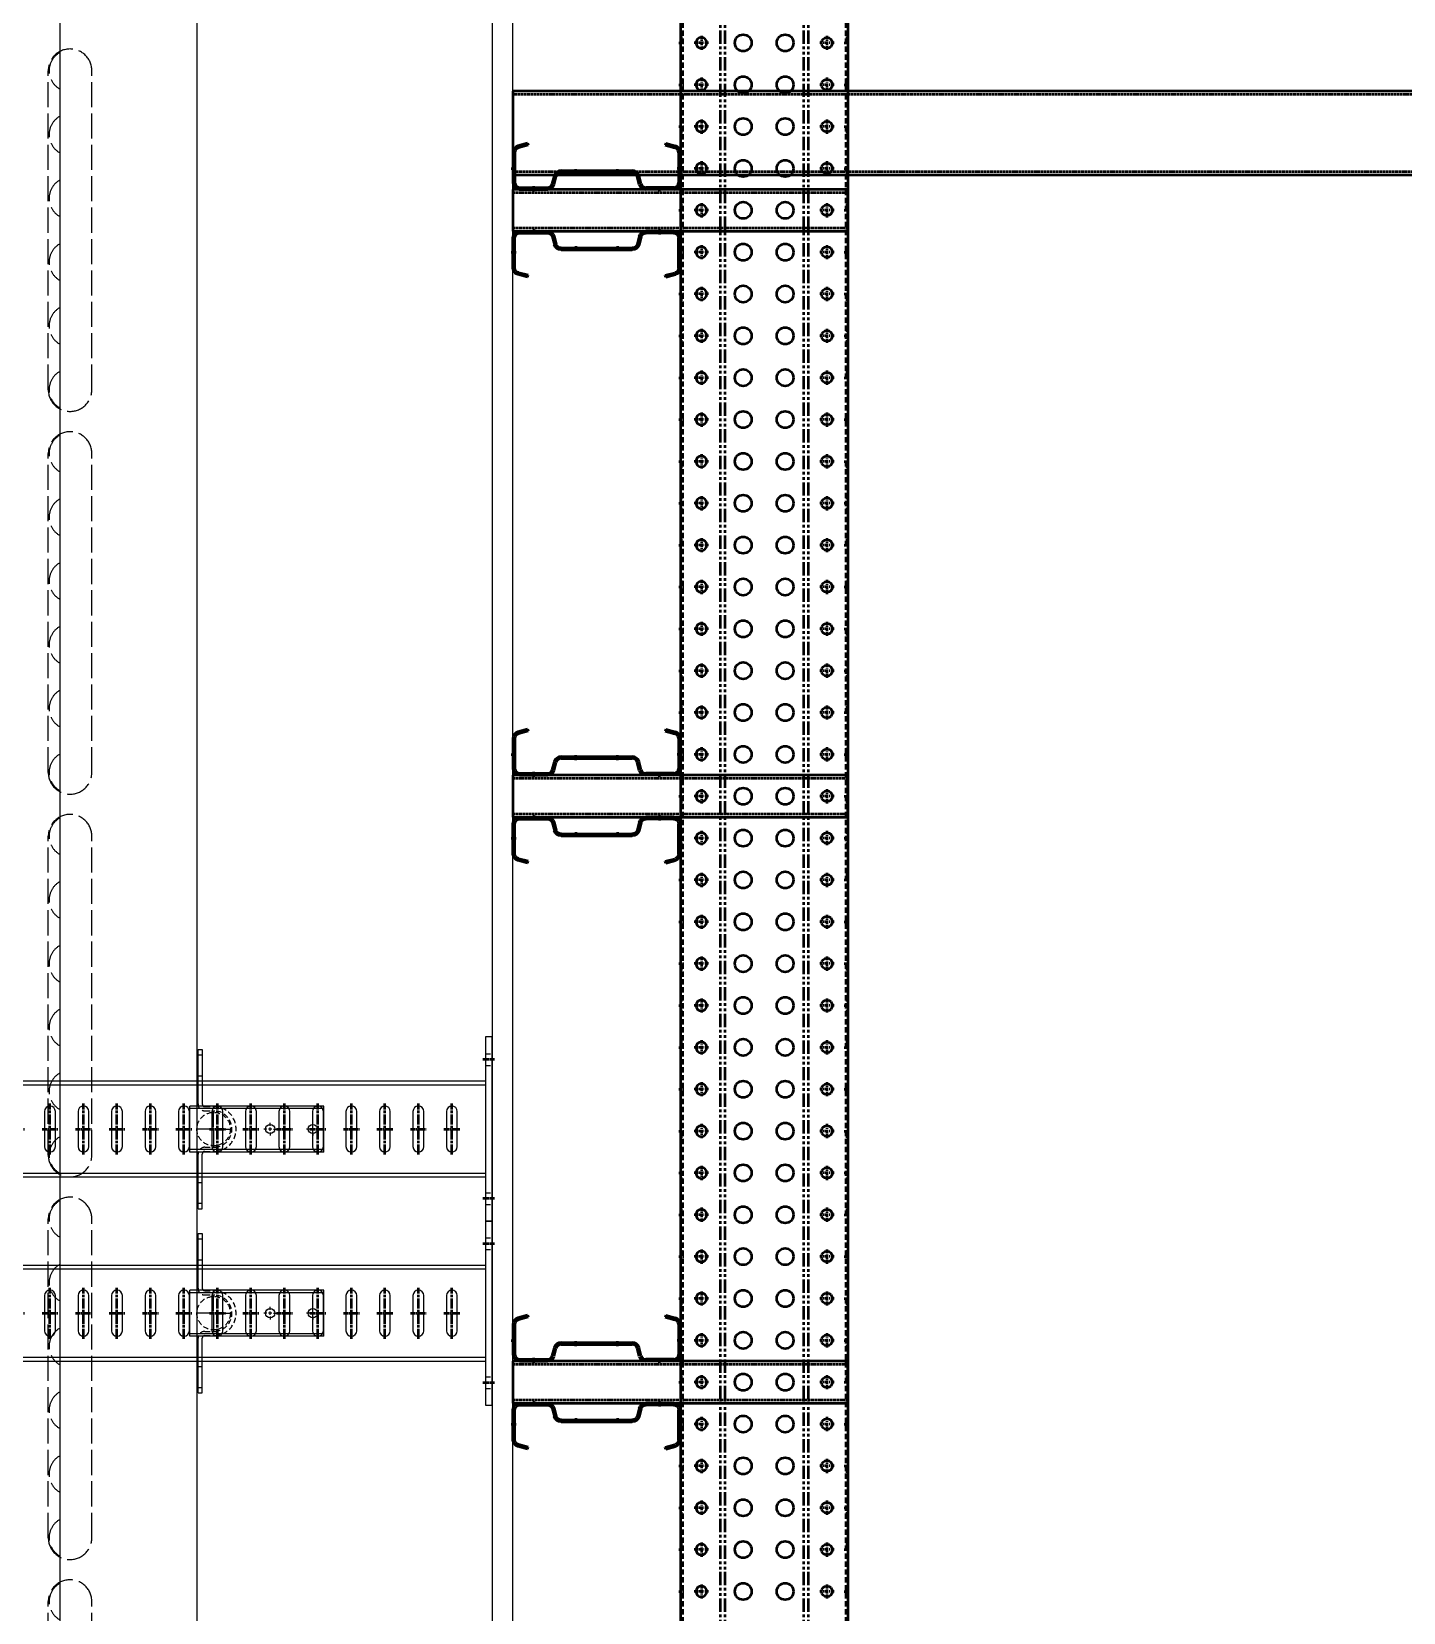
# Model space of a CAD drawing. Header units: millimetres. Extents: x -677815 to 476396, y -125373 to 39000.
# Drawn here: x 397962 to 399600, y -36480 to -34592 of the extents above; entities that cross this region are included whole.
import ezdxf

# ---------------------------------------------------------------- set-up
doc = ezdxf.new("R2010")
doc.units = ezdxf.units.MM
for name, pattern in [('Xref Rapid Pick$0$AM_ISO02W050', [7.5, 6, -1.5]), ('Xref Rapid Pick$0$AM_ISO02W050x2', [3.75, 3, -0.75]), ('Xref Rapid Pick$0$AM_ISO08W050', [18, 12, -1.5, 3, -1.5]), ('Xref Rapid Pick$0$AM_ISO08W050x2', [9, 6, -0.75, 1.5, -0.75]), ('Xref Rapid Pick$0$CENTER', [7, 4, -1, 1, -1]), ('Xref Rapid Pick$0$HIDDEN', [9.525, 6.35, -3.175]), ('Xref Rapid Pick$0$MultiDeck$0$Conveyor - Ground 940 aisles$0$HIDDEN', [9.525, 6.35, -3.175]), ('Xref Rapid Pick$0$PHANTOM2', [31.75, 15.875, -3.175, 3.175, -3.175, 3.175, -3.175])]:
    doc.linetypes.add(name, pattern=pattern)
for name, color, linetype, lineweight in [('AM_BOR', 4, 'Continuous', 25), ('Xref Rapid Pick$0$AM_BOR', 4, 'Continuous', 25), ('Xref Rapid Pick$0$BEAM_SIGMA', 2, 'Continuous', 50), ('Xref Rapid Pick$0$Center', 7, 'Xref Rapid Pick$0$AM_ISO08W050', 50), ('Xref Rapid Pick$0$Conv- Order In', 1, 'Continuous', 25), ('Xref Rapid Pick$0$Conv- Product Out', 6, 'Continuous', 25), ('Xref Rapid Pick$0$Hidden', 9, 'Xref Rapid Pick$0$AM_ISO02W050', 25), ('Xref Rapid Pick$0$S Cont 2.5', 7, 'Continuous', 50), ('Xref Rapid Pick$0$S Hidden', 9, 'Xref Rapid Pick$0$AM_ISO02W050', 25)]:
    doc.layers.add(name, color=color, linetype=linetype, lineweight=lineweight)
for name, color, linetype in [('Xref Rapid Pick$0$B', 4, 'Continuous'), ('Xref Rapid Pick$0$MultiDeck$0$Conveyor - Ground 940 aisles$0$D', 7, 'Continuous'), ('Xref Rapid Pick$0$MultiDeck$0$Conveyor - Ground 940 aisles$0$H', 7, 'Xref Rapid Pick$0$MultiDeck$0$Conveyor - Ground 940 aisles$0$HIDDEN')]:
    doc.layers.add(name, color=color, linetype=linetype)

# ---------------------------------------------------------------- blocks, each defined once
blk = doc.blocks.new('*U794')
for p, q in [((32175, 25), (-25, 25)), ((32175, -175), (-25, -175))]:
    blk.add_line(p, q)
at = {"color": 8, "linetype": 'Xref Rapid Pick$0$HIDDEN'}
for p, q in [((32175, 22.6), (-25, 22.6)), ((5443.5, 25), (5443.5, 22.6)), ((5456.5, 25), (5456.5, 22.6)), ((5493.5, 25), (5493.5, 22.6)), ((5506.5, 25), (5506.5, 22.6)), ((5543.5, 25), (5543.5, 22.6)), ((5556.5, 25), (5556.5, 22.6)), ((5593.5, 25), (5593.5, 22.6)), ((5606.5, 25), (5606.5, 22.6)), ((5643.5, 25), (5643.5, 22.6)), ((5656.5, 25), (5656.5, 22.6)), ((5693.5, 25), (5693.5, 22.6)), ((5706.5, 25), (5706.5, 22.6)), ((5743.5, 25), (5743.5, 22.6)), ((5756.5, 25), (5756.5, 22.6)), ((5793.5, 25), (5793.5, 22.6)), ((5806.5, 25), (5806.5, 22.6)), ((5843.5, 25), (5843.5, 22.6)), ((5856.5, 25), (5856.5, 22.6)), ((5893.5, 25), (5893.5, 22.6)), ((5906.5, 25), (5906.5, 22.6)), ((5943.5, 25), (5943.5, 22.6)), ((5956.5, 25), (5956.5, 22.6)), ((5993.5, 25), (5993.5, 22.6)), ((6006.5, 25), (6006.5, 22.6)), ((6043.5, 25), (6043.5, 22.6)), ((6056.5, 25), (6056.5, 22.6)), ((6093.5, 25), (6093.5, 22.6)), ((6106.5, 25), (6106.5, 22.6)), ((6143.5, 25), (6143.5, 22.6)), ((6156.5, 25), (6156.5, 22.6)), ((6193.5, 25), (6193.5, 22.6)), ((6206.5, 25), (6206.5, 22.6)), ((6243.5, 25), (6243.5, 22.6)), ((6256.5, 25), (6256.5, 22.6)), ((6293.5, 25), (6293.5, 22.6)), ((6306.5, 25), (6306.5, 22.6)), ((6343.5, 25), (6343.5, 22.6)), ((6356.5, 25), (6356.5, 22.6)), ((6393.5, 25), (6393.5, 22.6)), ((6406.5, 25), (6406.5, 22.6)), ((6443.5, 25), (6443.5, 22.6)), ((6456.5, 25), (6456.5, 22.6)), ((6493.5, 25), (6493.5, 22.6)), ((6506.5, 25), (6506.5, 22.6)), ((6543.5, 25), (6543.5, 22.6)), ((6556.5, 25), (6556.5, 22.6)), ((6593.5, 25), (6593.5, 22.6)), ((6606.5, 25), (6606.5, 22.6)), ((6643.5, 25), (6643.5, 22.6)), ((6656.5, 25), (6656.5, 22.6)), ((6693.5, 25), (6693.5, 22.6)), ((6706.5, 25), (6706.5, 22.6)), ((6743.5, 25), (6743.5, 22.6)), ((6756.5, 25), (6756.5, 22.6)), ((6793.5, 25), (6793.5, 22.6)), ((6806.5, 25), (6806.5, 22.6)), ((6843.5, 25), (6843.5, 22.6)), ((6856.5, 25), (6856.5, 22.6)), ((6893.5, 25), (6893.5, 22.6)), ((6906.5, 25), (6906.5, 22.6)), ((6943.5, 25), (6943.5, 22.6)), ((6956.5, 25), (6956.5, 22.6)), ((6993.5, 25), (6993.5, 22.6)), ((7006.5, 25), (7006.5, 22.6)), ((7043.5, 25), (7043.5, 22.6)), ((7056.5, 25), (7056.5, 22.6)), ((7093.5, 25), (7093.5, 22.6)), ((7106.5, 25), (7106.5, 22.6)), ((7143.5, 25), (7143.5, 22.6)), ((7156.5, 25), (7156.5, 22.6)), ((7193.5, 25), (7193.5, 22.6)), ((7206.5, 25), (7206.5, 22.6)), ((7243.5, 25), (7243.5, 22.6)), ((7256.5, 25), (7256.5, 22.6)), ((7293.5, 25), (7293.5, 22.6)), ((7306.5, 25), (7306.5, 22.6)), ((32175, -172.6), (-25, -172.6)), ((5443.5, -172.6), (5443.5, -175)), ((5456.5, -172.6), (5456.5, -175)), ((5493.5, -172.6), (5493.5, -175)), ((5506.5, -172.6), (5506.5, -175)), ((5543.5, -172.6), (5543.5, -175)), ((5556.5, -172.6), (5556.5, -175)), ((5593.5, -172.6), (5593.5, -175)), ((5606.5, -172.6), (5606.5, -175)), ((5643.5, -172.6), (5643.5, -175)), ((5656.5, -172.6), (5656.5, -175)), ((5693.5, -172.6), (5693.5, -175)), ((5706.5, -172.6), (5706.5, -175)), ((5743.5, -172.6), (5743.5, -175)), ((5756.5, -172.6), (5756.5, -175)), ((5793.5, -172.6), (5793.5, -175)), ((5806.5, -172.6), (5806.5, -175)), ((5843.5, -172.6), (5843.5, -175)), ((5856.5, -172.6), (5856.5, -175)), ((5893.5, -172.6), (5893.5, -175)), ((5906.5, -172.6), (5906.5, -175)), ((5943.5, -172.6), (5943.5, -175)), ((5956.5, -172.6), (5956.5, -175)), ((5993.5, -172.6), (5993.5, -175)), ((6006.5, -172.6), (6006.5, -175)), ((6043.5, -172.6), (6043.5, -175)), ((6056.5, -172.6), (6056.5, -175)), ((6093.5, -172.6), (6093.5, -175)), ((6106.5, -172.6), (6106.5, -175)), ((6143.5, -172.6), (6143.5, -175)), ((6156.5, -172.6), (6156.5, -175)), ((6193.5, -172.6), (6193.5, -175)), ((6206.5, -172.6), (6206.5, -175)), ((6243.5, -172.6), (6243.5, -175)), ((6256.5, -172.6), (6256.5, -175)), ((6293.5, -172.6), (6293.5, -175)), ((6306.5, -172.6), (6306.5, -175)), ((6343.5, -172.6), (6343.5, -175)), ((6356.5, -172.6), (6356.5, -175)), ((6393.5, -172.6), (6393.5, -175)), ((6406.5, -172.6), (6406.5, -175)), ((6443.5, -172.6), (6443.5, -175)), ((6456.5, -172.6), (6456.5, -175)), ((6493.5, -172.6), (6493.5, -175)), ((6506.5, -172.6), (6506.5, -175)), ((6543.5, -172.6), (6543.5, -175)), ((6556.5, -172.6), (6556.5, -175)), ((6593.5, -172.6), (6593.5, -175)), ((6606.5, -172.6), (6606.5, -175)), ((6643.5, -172.6), (6643.5, -175)), ((6656.5, -172.6), (6656.5, -175)), ((6693.5, -172.6), (6693.5, -175)), ((6706.5, -172.6), (6706.5, -175)), ((6743.5, -172.6), (6743.5, -175)), ((6756.5, -172.6), (6756.5, -175)), ((6793.5, -172.6), (6793.5, -175)), ((6806.5, -172.6), (6806.5, -175)), ((6843.5, -172.6), (6843.5, -175)), ((6856.5, -172.6), (6856.5, -175)), ((6893.5, -172.6), (6893.5, -175)), ((6906.5, -172.6), (6906.5, -175)), ((6943.5, -172.6), (6943.5, -175)), ((6956.5, -172.6), (6956.5, -175)), ((6993.5, -172.6), (6993.5, -175)), ((7006.5, -172.6), (7006.5, -175)), ((7043.5, -172.6), (7043.5, -175)), ((7056.5, -172.6), (7056.5, -175)), ((7093.5, -172.6), (7093.5, -175)), ((7106.5, -172.6), (7106.5, -175)), ((7143.5, -172.6), (7143.5, -175)), ((7156.5, -172.6), (7156.5, -175)), ((7193.5, -172.6), (7193.5, -175)), ((7206.5, -172.6), (7206.5, -175)), ((7243.5, -172.6), (7243.5, -175)), ((7256.5, -172.6), (7256.5, -175)), ((7293.5, -172.6), (7293.5, -175)), ((7306.5, -172.6), (7306.5, -175))]:
    blk.add_line(p, q, dxfattribs=at)
at = {"color": 8, "linetype": 'Xref Rapid Pick$0$CENTER'}
for p, q in [((5450, 27), (5450, 20.6)), ((5500, 27), (5500, 20.6)), ((5550, 27), (5550, 20.6)), ((5600, 27), (5600, 20.6)), ((5650, 27), (5650, 20.6)), ((5700, 27), (5700, 20.6)), ((5750, 27), (5750, 20.6)), ((5800, 27), (5800, 20.6)), ((5850, 27), (5850, 20.6)), ((5900, 27), (5900, 20.6)), ((5950, 27), (5950, 20.6)), ((6000, 27), (6000, 20.6)), ((6050, 27), (6050, 20.6)), ((6100, 27), (6100, 20.6)), ((6150, 27), (6150, 20.6)), ((6200, 27), (6200, 20.6)), ((6250, 27), (6250, 20.6)), ((6300, 27), (6300, 20.6)), ((6350, 27), (6350, 20.6)), ((6400, 27), (6400, 20.6)), ((6450, 27), (6450, 20.6)), ((6500, 27), (6500, 20.6)), ((6550, 27), (6550, 20.6)), ((6600, 27), (6600, 20.6)), ((6650, 27), (6650, 20.6)), ((6700, 27), (6700, 20.6)), ((6750, 27), (6750, 20.6)), ((6800, 27), (6800, 20.6)), ((6850, 27), (6850, 20.6)), ((6900, 27), (6900, 20.6)), ((6950, 27), (6950, 20.6)), ((7000, 27), (7000, 20.6)), ((7050, 27), (7050, 20.6)), ((7100, 27), (7100, 20.6)), ((7150, 27), (7150, 20.6)), ((7200, 27), (7200, 20.6)), ((7250, 27), (7250, 20.6)), ((7300, 27), (7300, 20.6)), ((5458.5, 0), (5441.5, 0)), ((5450, -8.5), (5450, 8.5)), ((5508.5, 0), (5491.5, 0)), ((5500, -8.5), (5500, 8.5)), ((5558.5, 0), (5541.5, 0)), ((5550, -8.5), (5550, 8.5)), ((5608.5, 0), (5591.5, 0)), ((5600, -8.5), (5600, 8.5)), ((5658.5, 0), (5641.5, 0)), ((5650, -8.5), (5650, 8.5)), ((5708.5, 0), (5691.5, 0)), ((5700, -8.5), (5700, 8.5)), ((5758.5, 0), (5741.5, 0)), ((5750, -8.5), (5750, 8.5)), ((5808.5, 0), (5791.5, 0)), ((5800, -8.5), (5800, 8.5)), ((5858.5, 0), (5841.5, 0)), ((5850, -8.5), (5850, 8.5)), ((5908.5, 0), (5891.5, 0)), ((5900, -8.5), (5900, 8.5)), ((5958.5, 0), (5941.5, 0)), ((5950, -8.5), (5950, 8.5)), ((6008.5, 0), (5991.5, 0)), ((6000, -8.5), (6000, 8.5)), ((6058.5, 0), (6041.5, 0)), ((6050, -8.5), (6050, 8.5)), ((6108.5, 0), (6091.5, 0)), ((6100, -8.5), (6100, 8.5)), ((6158.5, 0), (6141.5, 0)), ((6150, -8.5), (6150, 8.5)), ((6208.5, 0), (6191.5, 0)), ((6200, -8.5), (6200, 8.5)), ((6258.5, 0), (6241.5, 0)), ((6250, -8.5), (6250, 8.5)), ((6308.5, 0), (6291.5, 0)), ((6300, -8.5), (6300, 8.5)), ((6358.5, 0), (6341.5, 0)), ((6350, -8.5), (6350, 8.5)), ((6408.5, 0), (6391.5, 0)), ((6400, -8.5), (6400, 8.5)), ((6458.5, 0), (6441.5, 0)), ((6450, -8.5), (6450, 8.5)), ((6508.5, 0), (6491.5, 0)), ((6500, -8.5), (6500, 8.5)), ((6558.5, 0), (6541.5, 0)), ((6550, -8.5), (6550, 8.5)), ((6608.5, 0), (6591.5, 0)), ((6600, -8.5), (6600, 8.5)), ((6658.5, 0), (6641.5, 0)), ((6650, -8.5), (6650, 8.5)), ((6708.5, 0), (6691.5, 0)), ((6700, -8.5), (6700, 8.5)), ((6758.5, 0), (6741.5, 0)), ((6750, -8.5), (6750, 8.5)), ((6808.5, 0), (6791.5, 0)), ((6800, -8.5), (6800, 8.5)), ((6858.5, 0), (6841.5, 0)), ((6850, -8.5), (6850, 8.5)), ((6908.5, 0), (6891.5, 0)), ((6900, -8.5), (6900, 8.5)), ((6958.5, 0), (6941.5, 0)), ((6950, -8.5), (6950, 8.5)), ((7008.5, 0), (6991.5, 0)), ((7000, -8.5), (7000, 8.5)), ((7058.5, 0), (7041.5, 0)), ((7050, -8.5), (7050, 8.5)), ((7108.5, 0), (7091.5, 0)), ((7100, -8.5), (7100, 8.5)), ((7158.5, 0), (7141.5, 0)), ((7150, -8.5), (7150, 8.5)), ((7208.5, 0), (7191.5, 0)), ((7200, -8.5), (7200, 8.5)), ((7258.5, 0), (7241.5, 0)), ((7250, -8.5), (7250, 8.5)), ((7308.5, 0), (7291.5, 0)), ((7300, -8.5), (7300, 8.5)), ((5458.5, -150), (5441.5, -150)), ((5450, -158.5), (5450, -141.5)), ((5508.5, -150), (5491.5, -150)), ((5500, -158.5), (5500, -141.5)), ((5558.5, -150), (5541.5, -150)), ((5550, -158.5), (5550, -141.5)), ((5608.5, -150), (5591.5, -150)), ((5600, -158.5), (5600, -141.5)), ((5658.5, -150), (5641.5, -150)), ((5650, -158.5), (5650, -141.5)), ((5708.5, -150), (5691.5, -150)), ((5700, -158.5), (5700, -141.5)), ((5758.5, -150), (5741.5, -150)), ((5750, -158.5), (5750, -141.5)), ((5808.5, -150), (5791.5, -150)), ((5800, -158.5), (5800, -141.5)), ((5858.5, -150), (5841.5, -150)), ((5850, -158.5), (5850, -141.5)), ((5908.5, -150), (5891.5, -150)), ((5900, -158.5), (5900, -141.5)), ((5958.5, -150), (5941.5, -150)), ((5950, -158.5), (5950, -141.5)), ((6008.5, -150), (5991.5, -150)), ((6000, -158.5), (6000, -141.5)), ((6058.5, -150), (6041.5, -150)), ((6050, -158.5), (6050, -141.5)), ((6108.5, -150), (6091.5, -150)), ((6100, -158.5), (6100, -141.5)), ((6158.5, -150), (6141.5, -150)), ((6150, -158.5), (6150, -141.5)), ((6208.5, -150), (6191.5, -150)), ((6200, -158.5), (6200, -141.5)), ((6258.5, -150), (6241.5, -150)), ((6250, -158.5), (6250, -141.5)), ((6308.5, -150), (6291.5, -150)), ((6300, -158.5), (6300, -141.5)), ((6358.5, -150), (6341.5, -150)), ((6350, -158.5), (6350, -141.5)), ((6408.5, -150), (6391.5, -150)), ((6400, -158.5), (6400, -141.5)), ((6458.5, -150), (6441.5, -150)), ((6450, -158.5), (6450, -141.5)), ((6508.5, -150), (6491.5, -150)), ((6500, -158.5), (6500, -141.5)), ((6558.5, -150), (6541.5, -150)), ((6550, -158.5), (6550, -141.5)), ((6608.5, -150), (6591.5, -150)), ((6600, -158.5), (6600, -141.5)), ((6658.5, -150), (6641.5, -150)), ((6650, -158.5), (6650, -141.5)), ((6708.5, -150), (6691.5, -150)), ((6700, -158.5), (6700, -141.5)), ((6758.5, -150), (6741.5, -150)), ((6750, -158.5), (6750, -141.5)), ((6808.5, -150), (6791.5, -150)), ((6800, -158.5), (6800, -141.5)), ((6858.5, -150), (6841.5, -150)), ((6850, -158.5), (6850, -141.5)), ((6908.5, -150), (6891.5, -150)), ((6900, -158.5), (6900, -141.5)), ((6958.5, -150), (6941.5, -150)), ((6950, -158.5), (6950, -141.5)), ((7008.5, -150), (6991.5, -150)), ((7000, -158.5), (7000, -141.5)), ((7058.5, -150), (7041.5, -150)), ((7050, -158.5), (7050, -141.5)), ((7108.5, -150), (7091.5, -150)), ((7100, -158.5), (7100, -141.5)), ((7158.5, -150), (7141.5, -150)), ((7150, -158.5), (7150, -141.5)), ((7208.5, -150), (7191.5, -150)), ((7200, -158.5), (7200, -141.5)), ((7258.5, -150), (7241.5, -150)), ((7250, -158.5), (7250, -141.5)), ((7308.5, -150), (7291.5, -150)), ((7300, -158.5), (7300, -141.5)), ((5450, -170.6), (5450, -177)), ((5500, -170.6), (5500, -177)), ((5550, -170.6), (5550, -177)), ((5600, -170.6), (5600, -177)), ((5650, -170.6), (5650, -177)), ((5700, -170.6), (5700, -177)), ((5750, -170.6), (5750, -177)), ((5800, -170.6), (5800, -177)), ((5850, -170.6), (5850, -177)), ((5900, -170.6), (5900, -177)), ((5950, -170.6), (5950, -177)), ((6000, -170.6), (6000, -177)), ((6050, -170.6), (6050, -177)), ((6100, -170.6), (6100, -177)), ((6150, -170.6), (6150, -177)), ((6200, -170.6), (6200, -177)), ((6250, -170.6), (6250, -177)), ((6300, -170.6), (6300, -177)), ((6350, -170.6), (6350, -177)), ((6400, -170.6), (6400, -177)), ((6450, -170.6), (6450, -177)), ((6500, -170.6), (6500, -177)), ((6550, -170.6), (6550, -177)), ((6600, -170.6), (6600, -177)), ((6650, -170.6), (6650, -177)), ((6700, -170.6), (6700, -177)), ((6750, -170.6), (6750, -177)), ((6800, -170.6), (6800, -177)), ((6850, -170.6), (6850, -177)), ((6900, -170.6), (6900, -177)), ((6950, -170.6), (6950, -177)), ((7000, -170.6), (7000, -177)), ((7050, -170.6), (7050, -177)), ((7100, -170.6), (7100, -177)), ((7150, -170.6), (7150, -177)), ((7200, -170.6), (7200, -177)), ((7250, -170.6), (7250, -177)), ((7300, -170.6), (7300, -177))]:
    blk.add_line(p, q, dxfattribs=at)
at = {"color": 9, "linetype": 'Xref Rapid Pick$0$PHANTOM2'}
for p, q in [((32175, -22.5), (-25, -22.5)), ((32175, -27.9), (-25, -27.9)), ((32175, -122.1), (-25, -122.1)), ((32175, -127.5), (-25, -127.5))]:
    blk.add_line(p, q, dxfattribs=at)
at = {"extrusion": (0, 0, -1)}
for centre in [(-5450, 0), (-5500, 0), (-5550, 0), (-5600, 0), (-5650, 0), (-5700, 0), (-5750, 0), (-5800, 0), (-5850, 0), (-5900, 0), (-5950, 0), (-6000, 0), (-6050, 0), (-6100, 0), (-6150, 0), (-6200, 0), (-6250, 0), (-6300, 0), (-6350, 0), (-6400, 0), (-6450, 0), (-6500, 0), (-6550, 0), (-6600, 0), (-6650, 0), (-6700, 0), (-6750, 0), (-6800, 0), (-6850, 0), (-6900, 0), (-6950, 0), (-7000, 0), (-7050, 0), (-7100, 0), (-7150, 0), (-7200, 0), (-7250, 0), (-7300, 0)]:
    blk.add_circle(centre, 6.5, dxfattribs=at)
for centre, radius in [((5450, -50), 10), ((5500, -50), 10), ((5550, -50), 10), ((5600, -50), 10), ((5650, -50), 10), ((5700, -50), 10), ((5750, -50), 10), ((5800, -50), 10), ((5850, -50), 10), ((5900, -50), 10), ((5950, -50), 10), ((6000, -50), 10), ((6050, -50), 10), ((6100, -50), 10), ((6150, -50), 10), ((6200, -50), 10), ((6250, -50), 10), ((6300, -50), 10), ((6350, -50), 10), ((6400, -50), 10), ((6450, -50), 10), ((6500, -50), 10), ((6550, -50), 10), ((6600, -50), 10), ((6650, -50), 10), ((6700, -50), 10), ((6750, -50), 10), ((6800, -50), 10), ((6850, -50), 10), ((6900, -50), 10), ((6950, -50), 10), ((7000, -50), 10), ((7050, -50), 10), ((7100, -50), 10), ((7150, -50), 10), ((7200, -50), 10), ((7250, -50), 10), ((7300, -50), 10), ((5450, -100), 10), ((5500, -100), 10), ((5550, -100), 10), ((5600, -100), 10), ((5650, -100), 10), ((5700, -100), 10), ((5750, -100), 10), ((5800, -100), 10), ((5850, -100), 10), ((5900, -100), 10), ((5950, -100), 10), ((6000, -100), 10), ((6050, -100), 10), ((6100, -100), 10), ((6150, -100), 10), ((6200, -100), 10), ((6250, -100), 10), ((6300, -100), 10), ((6350, -100), 10), ((6400, -100), 10), ((6450, -100), 10), ((6500, -100), 10), ((6550, -100), 10), ((6600, -100), 10), ((6650, -100), 10), ((6700, -100), 10), ((6750, -100), 10), ((6800, -100), 10), ((6850, -100), 10), ((6900, -100), 10), ((6950, -100), 10), ((7000, -100), 10), ((7050, -100), 10), ((7100, -100), 10), ((7150, -100), 10), ((7200, -100), 10), ((7250, -100), 10), ((7300, -100), 10), ((5450, -150), 6.5), ((5500, -150), 6.5), ((5550, -150), 6.5), ((5600, -150), 6.5), ((5650, -150), 6.5), ((5700, -150), 6.5), ((5750, -150), 6.5), ((5800, -150), 6.5), ((5850, -150), 6.5), ((5900, -150), 6.5), ((5950, -150), 6.5), ((6000, -150), 6.5), ((6050, -150), 6.5), ((6100, -150), 6.5), ((6150, -150), 6.5), ((6200, -150), 6.5), ((6250, -150), 6.5), ((6300, -150), 6.5), ((6350, -150), 6.5), ((6400, -150), 6.5), ((6450, -150), 6.5), ((6500, -150), 6.5), ((6550, -150), 6.5), ((6600, -150), 6.5), ((6650, -150), 6.5), ((6700, -150), 6.5), ((6750, -150), 6.5), ((6800, -150), 6.5), ((6850, -150), 6.5), ((6900, -150), 6.5), ((6950, -150), 6.5), ((7000, -150), 6.5), ((7050, -150), 6.5), ((7100, -150), 6.5), ((7150, -150), 6.5), ((7200, -150), 6.5), ((7250, -150), 6.5), ((7300, -150), 6.5)]:
    blk.add_circle(centre, radius)
blk = doc.blocks.new('Xref Rapid Pick$0$RK1223 sv')
for p, q in [((44.2, 25), (7.9, 25)), ((44.2, 22.6), (7.9, 22.6)), ((55, 7.6), (51.9, 19.1)), ((0, 17.1), (0, -16.5)), ((2.4, 17.1), (2.4, -16.5)), ((52.7, 6.9), (49.6, 18.5)), ((55, 7.6), (52.7, 6.9)), ((5.9, -24.1), (15.6, -26.7)), ((6.5, -21.8), (16.2, -24.4)), ((20, -32.5), (20, -117.5)), ((22.4, -32.5), (22.4, -117.5)), ((5.9, -125.9), (15.6, -123.3)), ((6.5, -128.2), (16.2, -125.6)), ((0, -167.1), (0, -133.5)), ((2.4, -167.1), (2.4, -133.5)), ((52.7, -156.9), (49.6, -168.5)), ((55, -157.6), (51.9, -169.1)), ((55, -157.6), (52.7, -156.9)), ((44.2, -172.6), (7.9, -172.6)), ((44.2, -175), (7.9, -175))]:
    blk.add_line(p, q)
at = {"color": 8, "linetype": 'Xref Rapid Pick$0$HIDDEN'}
for p, q in [((18.5, 22.6), (18.5, 25)), ((31.5, 22.6), (31.5, 25)), ((2.4, 6.5), (0, 6.5)), ((2.4, -6.5), (0, -6.5)), ((22.4, -40), (20, -40)), ((22.4, -60), (20, -60)), ((22.4, -90), (20, -90)), ((22.4, -110), (20, -110)), ((2.4, -143.5), (0, -143.5)), ((2.4, -156.5), (0, -156.5)), ((18.5, -172.6), (18.5, -175)), ((31.5, -172.6), (31.5, -175))]:
    blk.add_line(p, q, dxfattribs=at)
at = {"color": 8, "linetype": 'Xref Rapid Pick$0$CENTER'}
for p, q in [((25, 27), (25, 20.6)), ((-2, 0), (4.4, 0)), ((18, -50), (24.4, -50)), ((18, -100), (24.4, -100)), ((-2, -150), (4.4, -150)), ((25, -177), (25, -170.6))]:
    blk.add_line(p, q, dxfattribs=at)
for centre, radius, start, end in [((7.9, 17.1), 7.9, 90, 180), ((7.9, 17.1), 5.5, 90, 180), ((44.2, 17.1), 7.9, 15, 90), ((44.2, 17.1), 5.5, 15, 90), ((7.9, -16.5), 7.9, 180, 255), ((7.9, -16.5), 5.5, 180, 255), ((14, -32.5), 6, 0, 75), ((14, -32.5), 8.4, 0, 75), ((7.9, -133.5), 7.9, 105, 180), ((7.9, -133.5), 5.5, 105, 180), ((14, -117.5), 6, 285, 360), ((14, -117.5), 8.4, 285, 360), ((7.9, -167.1), 7.9, 180, 270), ((7.9, -167.1), 5.5, 180, 270), ((44.2, -167.1), 5.5, 270, 345), ((44.2, -167.1), 7.9, 270, 345)]:
    blk.add_arc(centre, radius, start, end)
blk = doc.blocks.new('*U791')
at = {"layer": 'Xref Rapid Pick$0$BEAM_SIGMA'}
blk.add_blockref('Xref Rapid Pick$0$RK1223 sv', (0, 0), dxfattribs=at)
blk = doc.blocks.new('Xref Rapid Pick$0$A$C3945242F')
at = {"layer": 'Xref Rapid Pick$0$S Cont 2.5'}
for p, q in [((0, 400), (0, 0)), ((50, 400), (0, 400)), ((50, 0), (50, 400)), ((0, 0), (50, 0))]:
    blk.add_line(p, q, dxfattribs=at)
at = {"layer": 'Xref Rapid Pick$0$S Hidden', "linetype": 'Xref Rapid Pick$0$AM_ISO02W050x2', "lineweight": 50}
for p, q in [((4, 400), (4, 0)), ((46, 0), (46, 400))]:
    blk.add_line(p, q, dxfattribs=at)
blk = doc.blocks.new('*U883')
at = {"xscale": -1}
blk.add_blockref('*U791', (-25, 159.5), dxfattribs=at)
blk.add_blockref('*U791', (25, 159.5))
at = {"layer": 'Xref Rapid Pick$0$AM_BOR'}
blk.add_blockref('Xref Rapid Pick$0$A$C3945242F', (-25, -215.5), dxfattribs=at)
blk = doc.blocks.new('*U884')
at = {"layer": 'Xref Rapid Pick$0$B', "color": 0, "linetype": 'ByBlock', "lineweight": -2, "transparency": 16777216}
for p in [(5600, 0), (6300, 0), (7000, 0)]:
    blk.add_blockref('*U883', p, dxfattribs=at)
blk = doc.blocks.new('Xref Rapid Pick$0$column 100x100x5')
at = {"layer": 'Xref Rapid Pick$0$S Cont 2.5'}
for p, q in [((-50, 0), (-50, -3395)), ((50, 0), (-50, 0)), ((50, -3395), (50, 0)), ((-50, -3395), (50, -3395))]:
    blk.add_line(p, q, dxfattribs=at)
at = {"layer": 'Xref Rapid Pick$0$S Hidden', "linetype": 'Xref Rapid Pick$0$AM_ISO02W050x2', "lineweight": 50}
for p, q in [((-46, 0), (-46, -3395)), ((46, -3395), (46, 0))]:
    blk.add_line(p, q, dxfattribs=at)
blk = doc.blocks.new('*U859')
blk.add_lwpolyline([(0, 0), (3657.6, 0), (3657.6, -163.5), (0, -163.5)], close=True)
at = {"layer": 'Xref Rapid Pick$0$Hidden', "ltscale": 5}
for p, q in [((495.3, 14), (876.3, 14)), ((952.5, 14), (1333.5, 14)), ((1409.7, 14), (1790.7, 14)), ((1866.9, 14), (2247.9, 14)), ((2324.1, 14), (2705.1, 14)), ((495.3, -38), (876.3, -38)), ((952.5, -38), (1333.5, -38)), ((1409.7, -38), (1790.7, -38)), ((1866.9, -38), (2247.9, -38)), ((2324.1, -38), (2705.1, -38))]:
    blk.add_line(p, q, dxfattribs=at)
for centre, radius, start, end in [((876.3, -12), 25, 28.6854, 151.3146), ((876.3, -12), 26, 270, 90), ((952.5, -12), 26, 90, 270), ((952.5, -12), 25, 28.6854, 151.3146), ((1028.7, -12), 25, 28.6854, 151.3146), ((1104.9, -12), 25, 28.6854, 151.3146), ((1181.1, -12), 25, 28.6854, 151.3146), ((1257.3, -12), 25, 28.6854, 151.3146), ((1333.5, -12), 25, 28.6854, 151.3146), ((1333.5, -12), 26, 270, 90), ((1409.7, -12), 26, 90, 270), ((1409.7, -12), 25, 28.6854, 151.3146), ((1485.9, -12), 25, 28.6854, 151.3146), ((1562.1, -12), 25, 28.6854, 151.3146), ((1638.3, -12), 25, 28.6854, 151.3146), ((1714.5, -12), 25, 28.6854, 151.3146), ((1790.7, -12), 25, 28.6854, 151.3146), ((1790.7, -12), 26, 270, 90), ((1866.9, -12), 26, 90, 270), ((1866.9, -12), 25, 28.6854, 151.3146), ((1943.1, -12), 25, 28.6854, 151.3146), ((2019.3, -12), 25, 28.6854, 151.3146), ((2095.5, -12), 25, 28.6854, 151.3146), ((2171.7, -12), 25, 28.6854, 151.3146), ((2247.9, -12), 25, 28.6854, 151.3146), ((2247.9, -12), 26, 270, 90), ((2324.1, -12), 26, 90, 270), ((2324.1, -12), 25, 28.6854, 151.3146), ((2400.3, -12), 25, 28.6854, 151.3146), ((2476.5, -12), 25, 28.6854, 151.3146), ((2552.7, -12), 25, 28.6854, 151.3146), ((2628.9, -12), 25, 28.6854, 151.3146), ((2705.1, -12), 25, 28.6854, 151.3146), ((2705.1, -12), 26, 270, 90)]:
    blk.add_arc(centre, radius, start, end, dxfattribs=at)
blk = doc.blocks.new('Xref Rapid Pick$0$SLOT (0deg)')
blk.add_lwpolyline([(-21, 6.5, 1), (-21, -6.5), (21, -6.5, 1), (21, 6.5)], format="xyb", close=True)
at = {"layer": 'Xref Rapid Pick$0$Center', "lineweight": 50}
blk.add_line((-30.5, 0), (30.5, 0), dxfattribs=at)
at = {"layer": 'Xref Rapid Pick$0$Center', "linetype": 'Xref Rapid Pick$0$AM_ISO08W050x2', "lineweight": 50}
blk.add_line((0, 9.5), (0, -9.5), dxfattribs=at)
blk = doc.blocks.new('*U869')
for p, q in [((-27.5, 28.5), (27.5, 28.5)), ((-27.5, -131.5), (-27.5, 28.5)), ((-24.5, -131.5), (-24.5, 28.5)), ((24.5, -131.5), (24.5, 28.5)), ((27.5, -131.5), (27.5, 28.5)), ((-95.2, 18.7), (-29.9, 18.7)), ((-95.2, 18.7), (-95.2, 13.7)), ((-95.2, 13.7), (-29.9, 13.7)), ((30, 18.7), (95.2, 18.7)), ((95.2, 13.7), (30, 13.7)), ((95.2, 18.7), (95.2, 13.7)), ((-27.5, -131.5), (27.5, -131.5))]:
    blk.add_line(p, q)
for centre in [(0, -67.5), (0, -118.5)]:
    blk.add_circle(centre, 5.5)
for centre, start, end in [((-29.9, 10.5), 0, 90), ((30, 10.5), 90, 180)]:
    blk.add_arc(centre, 3.2, start, end)
at = {"layer": 'Xref Rapid Pick$0$MultiDeck$0$Conveyor - Ground 940 aisles$0$D'}
for p, q in [((0, 2), (0, 21)), ((-2, 0), (-21, 0)), ((-1, 0), (1, 0)), ((0, -1), (0, 1)), ((2, 0), (21, 0)), ((0, -2), (0, -21)), ((-4, -67.5), (-7.5, -67.5)), ((-2, -67.5), (2, -67.5)), ((0, -63.5), (0, -60)), ((0, -69.5), (0, -65.5)), ((0, -71.5), (0, -75)), ((4, -67.5), (7.5, -67.5)), ((0, -114.5), (0, -111)), ((-4, -118.5), (-7.5, -118.5)), ((-2, -118.5), (2, -118.5)), ((0, -120.5), (0, -116.5)), ((0, -122.5), (0, -126)), ((4, -118.5), (7.5, -118.5))]:
    blk.add_line(p, q, dxfattribs=at)
at = {"layer": 'Xref Rapid Pick$0$MultiDeck$0$Conveyor - Ground 940 aisles$0$D', "linetype": 'Xref Rapid Pick$0$MultiDeck$0$Conveyor - Ground 940 aisles$0$HIDDEN'}
for p, q in [((-26.8, 10.5), (-26.8, -1.6)), ((-21.8, 10.5), (-21.8, -1.5)), ((21.8, 10.5), (21.8, -1.5)), ((26.8, 10.5), (26.8, -1.6))]:
    blk.add_line(p, q, dxfattribs=at)
blk.add_circle((0, 0), 20, dxfattribs=at)
for centre, radius, start, end in [((-29.9, 10.5), 8.2, 0, 90), ((30, 10.5), 8.2, 90, 180), ((0, 0), 26.8, 183.5004, 356.4996), ((0, 0), 21.8, 183.8813, 356.1187)]:
    blk.add_arc(centre, radius, start, end, dxfattribs=at)
at = {"layer": 'Xref Rapid Pick$0$MultiDeck$0$Conveyor - Ground 940 aisles$0$H'}
for p, q in [((-88.7, 18.7), (-88.7, 13.7)), ((-63.7, 18.7), (-63.7, 13.7)), ((63.7, 18.7), (63.7, 13.7)), ((88.7, 18.7), (88.7, 13.7))]:
    blk.add_line(p, q, dxfattribs=at)
blk = doc.blocks.new('*U922')
for p, q in [((-52.5, 1808), (-52.5, 8)), ((52.5, 8), (52.5, 1808))]:
    blk.add_line(p, q)
for points in [[(-57.5, 1808), (57.5, 1808), (57.5, 8), (-57.5, 8)], [(-110, 0), (110, 0), (110, 8), (-110, 8)]]:
    blk.add_lwpolyline(points, close=True)
at = {"layer": 'Xref Rapid Pick$0$Center', "linetype": 'Xref Rapid Pick$0$AM_ISO08W050x2', "lineweight": 50}
for p, q in [((-83, -3), (-83, 11)), ((83, -3), (83, 11))]:
    blk.add_line(p, q, dxfattribs=at)
at = {"layer": 'Xref Rapid Pick$0$Hidden'}
for p, q in [((-90, 8), (-90, 0)), ((-76, 8), (-76, 0)), ((76, 8), (76, 0)), ((90, 8), (90, 0))]:
    blk.add_line(p, q, dxfattribs=at)
for name, p in [('Xref Rapid Pick$0$SLOT (0deg)', (0, 1768)), ('*U869', (0, 1717.5)), ('Xref Rapid Pick$0$SLOT (0deg)', (0, 1728)), ('Xref Rapid Pick$0$SLOT (0deg)', (0, 1688)), ('Xref Rapid Pick$0$SLOT (0deg)', (0, 1648)), ('Xref Rapid Pick$0$SLOT (0deg)', (0, 1608)), ('Xref Rapid Pick$0$SLOT (0deg)', (0, 1568)), ('Xref Rapid Pick$0$SLOT (0deg)', (0, 1528)), ('Xref Rapid Pick$0$SLOT (0deg)', (0, 1488)), ('Xref Rapid Pick$0$SLOT (0deg)', (0, 1448)), ('Xref Rapid Pick$0$SLOT (0deg)', (0, 1408)), ('Xref Rapid Pick$0$SLOT (0deg)', (0, 1368)), ('Xref Rapid Pick$0$SLOT (0deg)', (0, 1328)), ('Xref Rapid Pick$0$SLOT (0deg)', (0, 1288)), ('Xref Rapid Pick$0$SLOT (0deg)', (0, 1248)), ('Xref Rapid Pick$0$SLOT (0deg)', (0, 1208)), ('Xref Rapid Pick$0$SLOT (0deg)', (0, 1168)), ('Xref Rapid Pick$0$SLOT (0deg)', (0, 1128)), ('Xref Rapid Pick$0$SLOT (0deg)', (0, 1088)), ('Xref Rapid Pick$0$SLOT (0deg)', (0, 1048)), ('Xref Rapid Pick$0$SLOT (0deg)', (0, 1008)), ('Xref Rapid Pick$0$SLOT (0deg)', (0, 968)), ('Xref Rapid Pick$0$SLOT (0deg)', (0, 928)), ('Xref Rapid Pick$0$SLOT (0deg)', (0, 888)), ('Xref Rapid Pick$0$SLOT (0deg)', (0, 848)), ('Xref Rapid Pick$0$SLOT (0deg)', (0, 808)), ('Xref Rapid Pick$0$SLOT (0deg)', (0, 768)), ('Xref Rapid Pick$0$SLOT (0deg)', (0, 728)), ('Xref Rapid Pick$0$SLOT (0deg)', (0, 688)), ('Xref Rapid Pick$0$SLOT (0deg)', (0, 648)), ('Xref Rapid Pick$0$SLOT (0deg)', (0, 608)), ('Xref Rapid Pick$0$SLOT (0deg)', (0, 568)), ('Xref Rapid Pick$0$SLOT (0deg)', (0, 528)), ('Xref Rapid Pick$0$SLOT (0deg)', (0, 488)), ('Xref Rapid Pick$0$SLOT (0deg)', (0, 448)), ('Xref Rapid Pick$0$SLOT (0deg)', (0, 408)), ('*U869', (0, 332.5)), ('Xref Rapid Pick$0$SLOT (0deg)', (0, 368)), ('Xref Rapid Pick$0$SLOT (0deg)', (0, 328)), ('Xref Rapid Pick$0$SLOT (0deg)', (0, 288)), ('Xref Rapid Pick$0$SLOT (0deg)', (0, 248)), ('Xref Rapid Pick$0$SLOT (0deg)', (0, 208)), ('Xref Rapid Pick$0$SLOT (0deg)', (0, 168)), ('Xref Rapid Pick$0$SLOT (0deg)', (0, 128)), ('Xref Rapid Pick$0$SLOT (0deg)', (0, 88)), ('Xref Rapid Pick$0$SLOT (0deg)', (0, 48))]:
    blk.add_blockref(name, p)
blk = doc.blocks.new('*U918')
for p, q in [((-52.5, 2408), (-52.5, 8)), ((52.5, 8), (52.5, 2408))]:
    blk.add_line(p, q)
for points in [[(-57.5, 2408), (57.5, 2408), (57.5, 8), (-57.5, 8)], [(-110, 0), (110, 0), (110, 8), (-110, 8)]]:
    blk.add_lwpolyline(points, close=True)
at = {"layer": 'Xref Rapid Pick$0$Center', "linetype": 'Xref Rapid Pick$0$AM_ISO08W050x2', "lineweight": 50}
for p, q in [((-83, -3), (-83, 11)), ((83, -3), (83, 11))]:
    blk.add_line(p, q, dxfattribs=at)
at = {"layer": 'Xref Rapid Pick$0$Hidden'}
for p, q in [((-90, 8), (-90, 0)), ((-76, 8), (-76, 0)), ((76, 8), (76, 0)), ((90, 8), (90, 0))]:
    blk.add_line(p, q, dxfattribs=at)
for name, p in [('Xref Rapid Pick$0$SLOT (0deg)', (0, 2368)), ('Xref Rapid Pick$0$SLOT (0deg)', (0, 2328)), ('Xref Rapid Pick$0$SLOT (0deg)', (0, 2288)), ('Xref Rapid Pick$0$SLOT (0deg)', (0, 2248)), ('Xref Rapid Pick$0$SLOT (0deg)', (0, 2208)), ('Xref Rapid Pick$0$SLOT (0deg)', (0, 2168)), ('Xref Rapid Pick$0$SLOT (0deg)', (0, 2128)), ('Xref Rapid Pick$0$SLOT (0deg)', (0, 2088)), ('Xref Rapid Pick$0$SLOT (0deg)', (0, 2048)), ('Xref Rapid Pick$0$SLOT (0deg)', (0, 2008)), ('Xref Rapid Pick$0$SLOT (0deg)', (0, 1968)), ('*U869', (0, 1913.5)), ('Xref Rapid Pick$0$SLOT (0deg)', (0, 1928)), ('Xref Rapid Pick$0$SLOT (0deg)', (0, 1888)), ('Xref Rapid Pick$0$SLOT (0deg)', (0, 1848)), ('Xref Rapid Pick$0$SLOT (0deg)', (0, 1808)), ('Xref Rapid Pick$0$SLOT (0deg)', (0, 1768)), ('Xref Rapid Pick$0$SLOT (0deg)', (0, 1728)), ('Xref Rapid Pick$0$SLOT (0deg)', (0, 1688)), ('Xref Rapid Pick$0$SLOT (0deg)', (0, 1648)), ('Xref Rapid Pick$0$SLOT (0deg)', (0, 1608)), ('Xref Rapid Pick$0$SLOT (0deg)', (0, 1568)), ('Xref Rapid Pick$0$SLOT (0deg)', (0, 1528)), ('Xref Rapid Pick$0$SLOT (0deg)', (0, 1488)), ('Xref Rapid Pick$0$SLOT (0deg)', (0, 1448)), ('Xref Rapid Pick$0$SLOT (0deg)', (0, 1408)), ('Xref Rapid Pick$0$SLOT (0deg)', (0, 1368)), ('Xref Rapid Pick$0$SLOT (0deg)', (0, 1328)), ('Xref Rapid Pick$0$SLOT (0deg)', (0, 1288)), ('Xref Rapid Pick$0$SLOT (0deg)', (0, 1248)), ('Xref Rapid Pick$0$SLOT (0deg)', (0, 1208)), ('Xref Rapid Pick$0$SLOT (0deg)', (0, 1168)), ('Xref Rapid Pick$0$SLOT (0deg)', (0, 1128)), ('Xref Rapid Pick$0$SLOT (0deg)', (0, 1088)), ('Xref Rapid Pick$0$SLOT (0deg)', (0, 1048)), ('Xref Rapid Pick$0$SLOT (0deg)', (0, 1008)), ('Xref Rapid Pick$0$SLOT (0deg)', (0, 968)), ('Xref Rapid Pick$0$SLOT (0deg)', (0, 928)), ('Xref Rapid Pick$0$SLOT (0deg)', (0, 888)), ('Xref Rapid Pick$0$SLOT (0deg)', (0, 848)), ('Xref Rapid Pick$0$SLOT (0deg)', (0, 808)), ('Xref Rapid Pick$0$SLOT (0deg)', (0, 768)), ('Xref Rapid Pick$0$SLOT (0deg)', (0, 728)), ('Xref Rapid Pick$0$SLOT (0deg)', (0, 688)), ('Xref Rapid Pick$0$SLOT (0deg)', (0, 648)), ('Xref Rapid Pick$0$SLOT (0deg)', (0, 608)), ('Xref Rapid Pick$0$SLOT (0deg)', (0, 568)), ('Xref Rapid Pick$0$SLOT (0deg)', (0, 528)), ('Xref Rapid Pick$0$SLOT (0deg)', (0, 488)), ('Xref Rapid Pick$0$SLOT (0deg)', (0, 448)), ('Xref Rapid Pick$0$SLOT (0deg)', (0, 408)), ('*U869', (0, 332.5)), ('Xref Rapid Pick$0$SLOT (0deg)', (0, 368)), ('Xref Rapid Pick$0$SLOT (0deg)', (0, 328)), ('Xref Rapid Pick$0$SLOT (0deg)', (0, 288)), ('Xref Rapid Pick$0$SLOT (0deg)', (0, 248)), ('Xref Rapid Pick$0$SLOT (0deg)', (0, 208)), ('Xref Rapid Pick$0$SLOT (0deg)', (0, 168)), ('Xref Rapid Pick$0$SLOT (0deg)', (0, 128)), ('Xref Rapid Pick$0$SLOT (0deg)', (0, 88)), ('Xref Rapid Pick$0$SLOT (0deg)', (0, 48))]:
    blk.add_blockref(name, p)
blk = doc.blocks.new('Xref Rapid Pick')
at = {"layer": 'Xref Rapid Pick$0$AM_BOR', "color": 6}
blk.add_lwpolyline([(398536.6, -41930), (398536.6, -9742.7), (398511.6, -9742.7), (398511.6, -41930)], close=True, dxfattribs=at)
at = {"layer": 'Xref Rapid Pick$0$B', "rotation": 90}
for name, p in [('*U884', (398721.1, -41805)), ('Xref Rapid Pick$0$column 100x100x5', (398536.6, -34712.7))]:
    blk.add_blockref(name, p, dxfattribs=at)
at = {"layer": 'Xref Rapid Pick$0$BEAM_SIGMA', "rotation": 90}
blk.add_blockref('*U794', (398761.6, -41905), dxfattribs=at)
at = {"layer": 'Xref Rapid Pick$0$Conv- Order In', "rotation": 90.00000000000001}
blk.add_blockref('*U859', (397995.6, -37343.4), dxfattribs=at)
at = {"layer": 'Xref Rapid Pick$0$Conv- Product Out', "rotation": 89.99999999999999}
for name, p in [('*U922', (398511.6, -35902.6)), ('*U918', (398511.6, -36122.6))]:
    blk.add_blockref(name, p, dxfattribs=at)

msp = doc.modelspace()

# ---------------------------------------------------------------- block references
at = {"layer": 'AM_BOR'}
msp.add_blockref('Xref Rapid Pick', (0, 0), dxfattribs=at)

doc.saveas('drawing.dxf')
